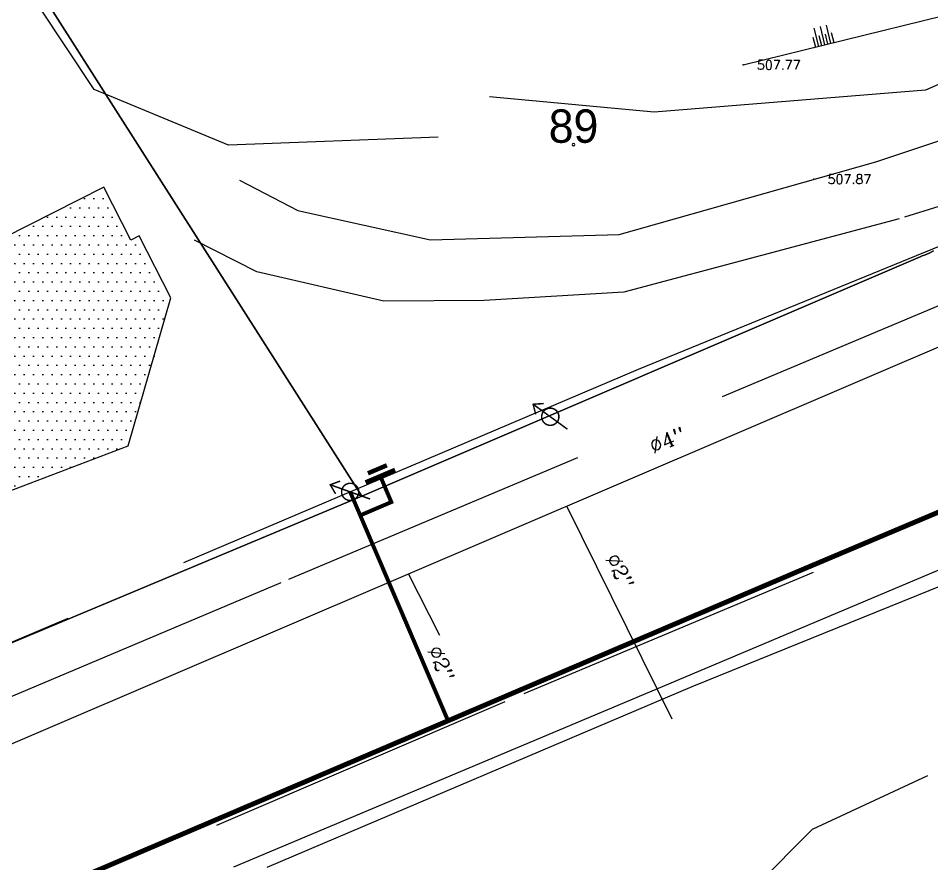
# Model space of a CAD drawing. Header units: metres. Extents: x 222509 to 223547, y 765290 to 766147.
# Drawn here: x 223055.95 to 223092.9, y 765723.83 to 765758.05 of the extents above; entities that cross this region are included whole.
import ezdxf
from ezdxf.enums import TextEntityAlignment as Align

# ---------------------------------------------------------------- set-up
doc = ezdxf.new("R2010")
doc.units = ezdxf.units.M
doc.linetypes.add('DASHED', pattern=[19.05, 12.7, -6.35])
for name, color, linetype in [('41', 8, 'Continuous'), ('C1603_0', 6, 'Continuous'), ('M2200', 8, 'Continuous'), ('M2299', 9, 'Continuous'), ('maim metuhnan', 150, 'Continuous'), ('maim metuhnan 2', 150, 'Continuous'), ('maim metuhnan 6', 150, 'Continuous'), ('Maim-Kayam-Betol', 140, 'reka-biyuv$0$Reka_new$0$X_LINE-DASH2'), ('PNT', 8, 'Continuous'), ('PNTELEV', 5, 'Continuous'), ('R-M', 252, 'Continuous')]:
    doc.layers.add(name, color=color, linetype=linetype)
for name, color, linetype, lineweight in [('C1602_0', 3, 'Continuous', 13), ('M1510', 8, 'Continuous', 25), ('M2404', 8, 'DASHED', 25), ('M2405', 8, 'DASHED', 25), ('M2605', 8, 'Continuous', 25)]:
    doc.layers.add(name, color=color, linetype=linetype, lineweight=lineweight)
doc.styles.add('HEBTXT', font='HEBTXT.SHX', dxfattribs={"width": 0.86})
doc.styles.add('PTXT', font='txt.shx')
doc.styles.add('reka-biyuv$0$Reka_new$0$STANDARD', font='HEB')
doc.styles.add('S_COMPLEX', font='complex')
doc.styles.get("Standard").update_dxf_attribs({"font": 'arial.ttf'})
doc.styles.add('TAZAR_HEBTXT', font='HEBTXT.SHX')
doc.linetypes.add('reka-biyuv$0$Reka_new$0$X_LINE-DASH2', pattern='A,0.5,-0.25,0.5,-0.0002,["X",reka-biyuv$0$Reka_new$0$STANDARD,S=0.3,R=0,X=0,Y=-0.14],-0.2', length=1.4502)
doc.linetypes.add('SLOPE2_1-50_0-15_1-00', pattern='A,1.5,[90,scadline.shx,S=0.15,R=0,X=0,Y=0],1.5', length=3)

# ---------------------------------------------------------------- blocks, each defined once
blk = doc.blocks.new('*U16')
at = {"linetype": 'ByBlock', "const_width": 0.1}
for points in [[(-0.983, 0.154), (-1.154, 0.841), (-0.447, 0.889)], [(1.154, -0.841), (-1.154, 0.841)]]:
    blk.add_lwpolyline(points, dxfattribs=at)
blk.add_lwpolyline([(0.469, -0.342, 1), (-0.469, 0.342, 1)], format="xyb", close=True, dxfattribs=at)
at = {"linetype": 'ByBlock'}
blk.add_attdef('MAD_MAIM', (-2.623, 1.259), '', height=1.08, dxfattribs=at)
blk = doc.blocks.new('*U27')
at = {"linetype": 'ByBlock', "const_width": 0.1}
for points in [[(-0.986, -0.13), (-1.344, 0.482), (-0.68, 0.727)], [(1.344, -0.482), (-1.344, 0.482)]]:
    blk.add_lwpolyline(points, dxfattribs=at)
blk.add_lwpolyline([(0.546, -0.196, 1), (-0.546, 0.196, 1)], format="xyb", close=True, dxfattribs=at)
at = {"linetype": 'ByBlock'}
blk.add_attdef('MAD_MAIM', (-2.623, 1.259), '', height=1.08, dxfattribs=at)
blk = doc.blocks.new('A$C50042630')
at = {"layer": 'maim metuhnan', "const_width": 0.18}
for points in [[(-0.416, 0.3), (0.416, 0.3)], [(-0.649, 0), (0.649, 0)]]:
    blk.add_lwpolyline(points, dxfattribs=at)
blk = doc.blocks.new('G$C48AC2FB6')
at = {"layer": 'maim metuhnan 2', "elevation": 511.733}
blk.add_lwpolyline([(223070.592, 765739.516, 0.16, 0.16, 0), (223071.038, 765738.466, 0.16, 0.16, 0), (223069.78, 765737.928, 0.16, 0.16, 0)], format="xyseb", dxfattribs=at)
at = {"layer": 'maim metuhnan 2', "const_width": 0.16, "elevation": 511.773}
blk.add_lwpolyline([(223069.374, 765738.878), (223073.333, 765729.616)], dxfattribs=at)
at = {"layer": 'maim metuhnan 6'}
blk.add_lwpolyline([(223137.862, 765764.94, 0.2, 0.2, 0), (223137.84, 765764.536, 0.2, 0.2, 0), (223137.243, 765764.572, 0.2, 0.2, 0), (223135.818, 765763.63, 0.2, 0.2, 0), (223134.533, 765756.832, 0.2, 0.2, 0), (223131.697, 765754.409, 0.2, 0.2, 0), (223114.283, 765746.971, 0.2, 0.2, 0), (223087.554, 765735.685, 0.2, 0.2, 0), (223032.218, 765712.069, 0.2, 0.2, 0), (223020.293, 765706.189, 0.2, 0.2, 0), (223017.336, 765703.929, 0.2, 0.2, 0), (223010.799, 765698.403, 0.2, 0.2, 0), (223005.182, 765692.166, 0.2, 0.2, 0), (222999.326, 765683.478, 0.2, 0.2, 0), (222995.78, 765674.297, 0.2, 0.2, 0), (222991.911, 765659.927, 0.2, 0.2, 0), (222991.821, 765650.093, 0.2, 0.2, 0), (222992.267, 765645.048, 0.2, 0.2, 0), (222996.504, 765627.91, 0.2, 0.2, 0)], format="xyseb", dxfattribs=at)
at = {"layer": 'Maim-Kayam-Betol'}
for points in [[(223020.074, 765713.433), (223112.812, 765753.153)], [(223082.402, 765729.674), (223078.135, 765738.301)], [(223073.001, 765733.068), (223071.732, 765735.558)]]:
    blk.add_lwpolyline(points, dxfattribs=at)
at = {"layer": 'maim metuhnan', "ltscale": 0.05, "zscale": 23.95234735593796, "rotation": 23.03670655156944}
blk.add_blockref('A$C50042630', (223070.592, 765739.516, 511.733), dxfattribs=at)
at = {"layer": 'maim metuhnan', "linetype": 'ByBlock', "xscale": 0.6, "yscale": 0.6, "zscale": 0.6}
blk.add_blockref('*U27', (223069.374, 765738.878, 511.773), dxfattribs=at)
at = {"layer": 'Maim-Kayam-Betol', "linetype": 'ByBlock', "xscale": 0.6, "yscale": 0.6, "zscale": 0.6}
blk.add_blockref('*U16', (223077.47, 765741.92), dxfattribs=at)
at = {"layer": 'maim metuhnan', "style": 'S_COMPLEX'}
blk.add_text('%%C2"', height=0.6, rotation=293, dxfattribs=at).set_placement((223072.485, 765732.493, -1.053))
at = {"layer": 'Maim-Kayam-Betol', "style": 'S_COMPLEX'}
for s, rotation, p in [('%%C4"', 23.0331, (223081.636, 765740.405)), ('%%C2"', 296.7784, (223079.681, 765736.189))]:
    blk.add_text(s, height=0.6, rotation=rotation, dxfattribs=at).set_placement(p)
blk = doc.blocks.new('SRVPNO1')
at = {"layer": 'PNTELEV', "color": 8, "style": 'PTXT'}
blk.add_attdef('ELEV2', (1.5, -0.5), '', height=1, dxfattribs=at)
blk = doc.blocks.new('B41')
at = {"layer": '41', "color": 0}
for p, q in [((0.127, 0.765), (0.127, 0)), ((0.382, 0.765), (0.382, 0)), ((0.637, 0.765), (0.637, 0)), ((0, 0.422), (0, 0)), ((0.255, 0.422), (0.255, 0)), ((0.51, 0.422), (0.51, 0)), ((0.765, 0.422), (0.765, 0))]:
    blk.add_line(p, q, dxfattribs=at)
blk = doc.blocks.new('G$C9B10AD15')
at = {"layer": 'PNT', "color": 252}
for p in [(223085.268, 765756.157, 507.772), (223088.129, 765751.533, 507.866)]:
    blk.add_point(p, dxfattribs=at)
at = {"layer": 'R-M', "color": 252}
blk.add_lwpolyline([(223085.268, 765756.157), (223093.388, 765758.151), (223099.653, 765760.498)], dxfattribs=at)
at = {"layer": 'PNT', "color": 252}
ref = blk.add_blockref('SRVPNO1', (223085.268, 765756.157, 507.772), dxfattribs=dict(at, xscale=0.375, yscale=0.375, zscale=0.375))
ref.add_attrib('ELEV2', '507.77', (223085.831, 765755.97, 507.772), dxfattribs={"layer": 'PNTELEV', "color": 8, "height": 0.375, "style": 'PTXT'})
ref = blk.add_blockref('SRVPNO1', (223088.129, 765751.533, 507.866), dxfattribs=dict(at, xscale=0.375, yscale=0.375, zscale=0.375))
ref.add_attrib('ELEV2', '507.87', (223088.691, 765751.346, 507.866), dxfattribs={"layer": 'PNTELEV', "color": 8, "height": 0.375, "style": 'PTXT'})
at = {"layer": 'R-M', "rotation": 13.79691689514303}
blk.add_blockref('B41', (223088.194, 765756.876), dxfattribs=at)
blk = doc.blocks.new('G$CFB36F9AD')
at = {"layer": 'M1510', "linetype": 'SLOPE2_1-50_0-15_1-00', "flags": 128}
blk.add_lwpolyline([(223085.268, 765756.157), (223093.388, 765758.151), (223099.653, 765760.498)], dxfattribs=at)
at = {"layer": 'PNT'}
for p in [(223085.268, 765756.157, 507.772), (223088.129, 765751.533, 507.866)]:
    blk.add_point(p, dxfattribs=at)
at = {"layer": 'M1510', "linetype": 'SLOPE2_1-50_0-15_1-00', "rotation": 13.796916895643}
blk.add_blockref('B41', (223088.194, 765756.876), dxfattribs=at)
at = {"layer": 'PNT'}
ref = blk.add_blockref('SRVPNO1', (223085.268, 765756.157, 507.772), dxfattribs=dict(at, xscale=0.375, yscale=0.375, zscale=0.375))
ref.add_attrib('ELEV2', '507.77', (223085.831, 765755.97, 507.772), dxfattribs={"layer": 'PNTELEV', "color": 8, "height": 0.375, "style": 'PTXT'})
ref = blk.add_blockref('SRVPNO1', (223088.129, 765751.533, 507.866), dxfattribs=dict(at, xscale=0.375, yscale=0.375, zscale=0.375))
ref.add_attrib('ELEV2', '507.87', (223088.691, 765751.346, 507.866), dxfattribs={"layer": 'PNTELEV', "color": 8, "height": 0.375, "style": 'PTXT'})
blk = doc.blocks.new('C1603')
at = {"color": 255}
for start, end in [(90.00001, 270.00001), (270.00001, 90.00001)]:
    blk.add_arc((0, 0), 0.1, start, end, dxfattribs=at)
at = {"color": 4, "style": 'TAZAR_HEBTXT'}
for tag, height, p, p2 in [('CROSS', 4, (-148, -0.5), (148, -0.5)), ('PARCEL_NAME', 2.7, (-33.3, 0.15), (33.3, 0.15))]:
    blk.add_attdef(tag, text='', height=height, dxfattribs=at).set_placement(p, p2, align=Align.FIT)
at = {"color": 4, "style": 'TAZAR_HEBTXT', "flags": 1}
for tag, p, p2 in [('GUSH', (-12.333, -1.5), (12.333, -1.5)), ('PARCEL_STATUS', (-12.333, -3), (12.333, -3)), ('PARCEL_SOURCE', (-12.333, -4.5), (12.333, -4.5)), ('LEGAL_AREA', (-12.333, -6), (12.333, -6)), ('CALC_AREA', (-12.333, -7.5), (12.333, -7.5))]:
    blk.add_attdef(tag, text='', height=1, dxfattribs=at).set_placement(p, p2, align=Align.FIT)
for tag, p, p2 in [('PARCEL_PREVIOUS', (-12.333, -9), (12.333, -9)), ('GUSH_PREVIOUS', (-12.333, -10.5), (12.333, -10.5)), ('TABA_PLAN', (-12.333, -12), (12.333, -12)), ('TABA_MIGRASH', (-12.333, -13.5), (12.333, -13.5)), ('TABA_YEUD', (-12.333, -15), (12.333, -15)), ('COMMENT', (-12.333, -16.5), (12.333, -16.5))]:
    blk.add_attdef(tag, text='', height=1, rotation=360, dxfattribs=at).set_placement(p, p2, align=Align.FIT)
blk = doc.blocks.new('G$C17BD8FF4')
at = {"layer": 'C1602_0'}
for points in [[(223092.974, 765748.629), (223092.885, 765748.585), (223092.796, 765748.543), (223092.705, 765748.502), (223092.614, 765748.463), (223092.522, 765748.426), (223092.43, 765748.39), (223069.84, 765738.7), (223054.221, 765763.223), (223064.654, 765765.51), (223072.971, 765766.66), (223078.68, 765767.235), (223083.518, 765766.085), (223088.962, 765763.21), (223093.77, 765760.343)], [(223052.24, 765731.34), (223069.84, 765738.7), (223092.43, 765748.39), (223092.522, 765748.426), (223092.614, 765748.463), (223092.705, 765748.502), (223092.796, 765748.543), (223092.885, 765748.585), (223092.974, 765748.629)], [(223093.41, 765735.81), (223081.74, 765730.88), (223064.65, 765723.69)]]:
    blk.add_lwpolyline(points, dxfattribs=at)
blk.add_lwpolyline([(223052.24, 765731.34), (223036.26, 765755.84), (223054.221, 765763.223), (223069.84, 765738.7), (223052.24, 765731.34)], close=True, dxfattribs=at)
at = {"layer": 'C1603_0'}
ref = blk.add_blockref('C1603', (223078.41, 765752.932), dxfattribs=dict(at, xscale=0.5, yscale=0.5, zscale=0.5))
ref.add_attrib('PARCEL_NAME', '89', dxfattribs={"layer": '0', "height": 1.35, "style": 'HEBTXT'}).set_placement((223078.41, 765753.682), align=Align.MIDDLE)
blk = doc.blocks.new('G$CEBE070F1')
at = {"layer": 'M2299'}
h = blk.add_hatch(dxfattribs=at)
h.set_pattern_fill('DOTS', color=256, scale=6, style=0)
h.set_pattern_definition([(0, (0, 0), (0.1875, 0.375), [0, -0.375])])
h.paths.add_polyline_path([(223049.36, 765748.19), (223048, 765743.32), (223047.98, 765742.85), (223048.06, 765742.57), (223048.43, 765741.99), (223048.84, 765741.52), (223049.45, 765741.12), (223052.42, 765740.24), (223052.23, 765739.61), (223054.43, 765738.48), (223060.39, 765740.74), (223062.12, 765746.73), (223060.84, 765749.24), (223060.5, 765749.07), (223059.41, 765751.21), (223055.33, 765749.14), (223054.44, 765750.89)])
at = {"layer": 'M1510'}
for points in [[(223106.81, 765761.72, 511.05), (223105, 765761.52, 511.11), (223102.96, 765760.59, 510.9), (223100.65, 765758.63, 510.44), (223092.65, 765755.13, 509.37), (223081.67, 765754.25, 508.16), (223075.01, 765754.87, 507.98)], [(223092.73, 765727.39, 516.26), (223088.07, 765725.22, 517.21), (223085.83, 765722.96, 517.97), (223085.57, 765722.46, 518.03), (223085.27, 765721.5, 518.21), (223085.46, 765720.52, 518.32), (223085.77, 765719.69, 518.42), (223086.21, 765718.41, 518.75), (223086.29, 765717.11, 518.83), (223085.73, 765716.6, 518.87), (223083.95, 765716.72, 518.87), (223079.46, 765716.42, 518.7), (223075.78, 765715, 518.66), (223074.79, 765714.43, 518.88), (223073.71, 765713.47, 519.17), (223072.88, 765712.44, 519.25), (223072.66, 765711.92, 519.35)]]:
    blk.add_polyline3d(points, dxfattribs=at)
at = {"layer": 'M2200'}
blk.add_polyline3d([(223049.36, 765748.19, 515.29), (223048, 765743.32, 515.33), (223047.98, 765742.85, 515.33), (223048.06, 765742.57, 515.33), (223048.43, 765741.99, 515.33), (223048.84, 765741.52, 515.33), (223049.45, 765741.12, 515.33), (223052.42, 765740.24, 515.33), (223052.23, 765739.61, 515.33), (223054.43, 765738.48, 515.33), (223060.39, 765740.74, 515.33), (223062.12, 765746.73, 515.33), (223060.84, 765749.24, 515.33), (223060.5, 765749.07, 515.33), (223059.41, 765751.21, 515.33), (223055.33, 765749.14, 513.03), (223054.44, 765750.89, 513.03)], close=True, dxfattribs=at)
at = {"layer": 'M2404'}
for points in [[(223118.29, 765758.32, 510.53), (223115.5, 765763.43, 510.41), (223110.19, 765760.92, 510.62), (223111.77, 765755.02, 510.77), (223111.57, 765753.85, 510.74), (223111.01, 765752.88, 510.75), (223110.3, 765751.99, 510.74), (223109.41, 765751.21, 510.72), (223107.47, 765750.35, 510.72), (223098.52, 765746.6, 510.9), (223096.13, 765747.66, 510.99), (223066.57, 765735.2, 511.59), (223047.8, 765727.28, 512.17), (223029.87, 765719.63, 513.06), (223021.82, 765716.14, 513.49), (223017.13, 765713.7, 513.86), (223012.02, 765709.92, 514.26), (223004.75, 765703.71, 515), (222998.65, 765696.96, 515.68), (222994.51, 765691.13, 516.3), (222991.63, 765685.37, 516.8)], [(223017.11, 765702.56, 514.07), (223017.21, 765703.16, 514.01), (223017.44, 765703.61, 513.98), (223020.43, 765705.91, 513.6), (223031.97, 765711.59, 512.86), (223046.46, 765717.9, 512.21), (223076.41, 765730.72, 511.38), (223120.88, 765749.38, 510.5), (223131.75, 765754.02, 510.53), (223133.1, 765755.09, 510.5), (223134.38, 765756.15, 510.5)]]:
    blk.add_polyline3d(points, dxfattribs=at)
at = {"layer": 'M2405'}
for points in [[(223064.9, 765751.49, 506.32), (223067.25, 765750.26, 506.61), (223072.63, 765749.08, 507.35), (223080.25, 765749.29, 507.97), (223090.64, 765752.24, 508.88), (223098.79, 765754.95, 510.02), (223105.07, 765756.97, 510.77), (223109.15, 765757.53, 511.12)], [(223108.96, 765754.55, 511.21), (223103.92, 765753.78, 510.68), (223091.59, 765749.93, 508.95), (223080.44, 765746.96, 508.02), (223074.79, 765746.62, 507.84), (223070.74, 765746.59, 507.6), (223065.6, 765747.79, 506.78), (223063.08, 765749.06, 506.54)]]:
    blk.add_polyline3d(points, dxfattribs=at)
at = {"layer": 'M2605'}
for points in [[(223072.93, 765753.23, 508.18), (223064.45, 765752.91, 506.45), (223059.02, 765755.16, 505.85), (223054.55, 765761.88, 505.81), (223038.01, 765755.23, 505.83), (223042.01, 765747.84, 505.87), (223048.52, 765736.32, 507.65), (223050.82, 765731.87, 507.92)], [(223104.17, 765751.24, 511.05), (223098.67, 765749.05, 511.03), (223096.27, 765750.06, 511.12), (223081.02, 765743.83, 511.38), (223062.63, 765736.01, 512)], [(223111.55, 765717.97, 517.67), (223106.8, 765715.94, 517.67), (223101.06, 765726.9, 516.18), (223098.71, 765732.98, 513.23), (223095.48, 765735.97, 511.79), (223083.2, 765730.99, 511.88), (223066, 765723.68, 512.54)], [(223057.95, 765733.76, 512.1), (223032.5, 765722.96, 512.99), (223023.99, 765719.26, 513.47), (223019.91, 765717.32, 513.83), (223014.31, 765713.91, 514.13), (223008.64, 765709.58, 514.66), (223002.91, 765704.38, 515.18), (222996.51, 765697.93, 515.9), (222994, 765694.76, 516.3), (222990.81, 765689.44, 516.85), (222987.2, 765682.05, 517.47), (222984.63, 765675.37, 518.2), (222982.42, 765666.98, 518.89), (222981.52, 765658.72, 519.76), (222981.67, 765652.01, 520.29), (222982.2, 765644.82, 520.88), (222983.88, 765636.09, 521.64), (222984.93, 765632.33, 521.95)]]:
    blk.add_polyline3d(points, dxfattribs=at)

msp = doc.modelspace()

# ---------------------------------------------------------------- block references
for name in ['G$CEBE070F1', 'G$C48AC2FB6', 'G$C9B10AD15', 'G$CFB36F9AD', 'G$C17BD8FF4']:
    msp.add_blockref(name, (0, 0))

doc.saveas('drawing.dxf')
